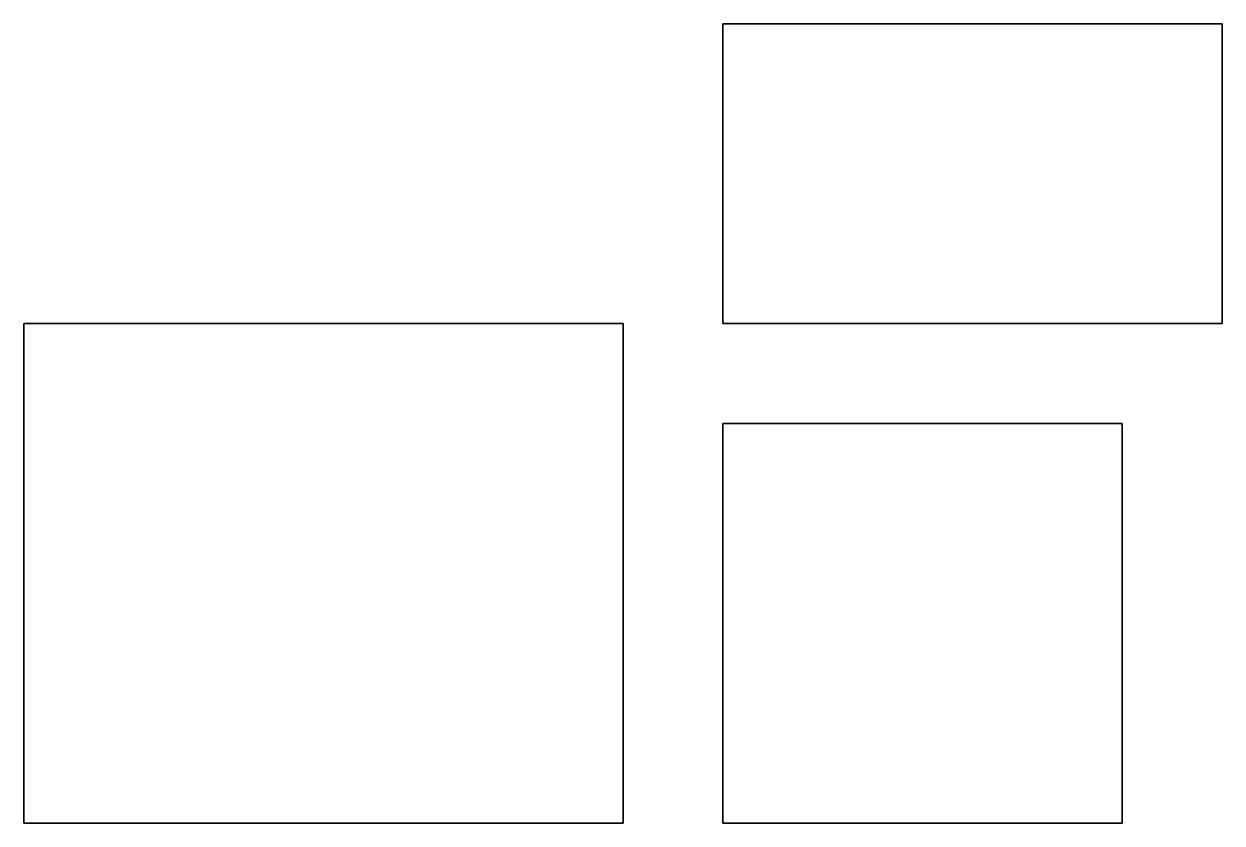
# Model space of a CAD drawing. Header units: millimetres. Extents: x 0 to 12000, y 0 to 8000.
import ezdxf

# ---------------------------------------------------------------- set-up
doc = ezdxf.new("R2010")
doc.units = ezdxf.units.MM
doc.layers.add('Footprint', color=7, linetype='Continuous')
doc.layers.add('Walls', color=8, linetype='Continuous')

msp = doc.modelspace()

# ---------------------------------------------------------------- linework, layer by layer
at = {"layer": 'Footprint'}
for points in [[(7000, 5000), (12000, 5000), (12000, 8000), (7000, 8000)], [(0, 0), (6000, 0), (6000, 5000), (0, 5000)], [(7000, 0), (11000, 0), (11000, 4000), (7000, 4000)]]:
    msp.add_lwpolyline(points, close=True, dxfattribs=at)

# ---------------------------------------------------------------- meshes
at = {"layer": 'Walls'}
mesh = msp.add_polyface(dxfattribs=at)
corners = [(7000, 5000), (12000, 5000), (12000, 5000, 2800), (7000, 5000, 2800), (12000, 8000), (12000, 8000, 2800), (7000, 8000), (7000, 8000, 2800)]
mesh.append_faces([[corners[k] for k in face] for face in [(0, 1, 2, 3), (1, 4, 5, 2), (4, 6, 7, 5), (6, 0, 3, 7), (3, 2, 5, 7)]])
mesh = msp.add_polyface(dxfattribs=at)
corners = [(0, 0), (6000, 0), (6000, 0, 2800), (0, 0, 2800), (6000, 5000), (6000, 5000, 2800), (0, 5000), (0, 5000, 2800)]
mesh.append_faces([[corners[k] for k in face] for face in [(0, 1, 2, 3), (1, 4, 5, 2), (4, 6, 7, 5), (6, 0, 3, 7), (3, 2, 5, 7)]])
mesh = msp.add_polyface(dxfattribs=at)
corners = [(7000, 0), (11000, 0), (11000, 0, 2800), (7000, 0, 2800), (11000, 4000), (11000, 4000, 2800), (7000, 4000), (7000, 4000, 2800)]
mesh.append_faces([[corners[k] for k in face] for face in [(0, 1, 2, 3), (1, 4, 5, 2), (4, 6, 7, 5), (6, 0, 3, 7), (3, 2, 5, 7)]])

doc.saveas('drawing.dxf')
